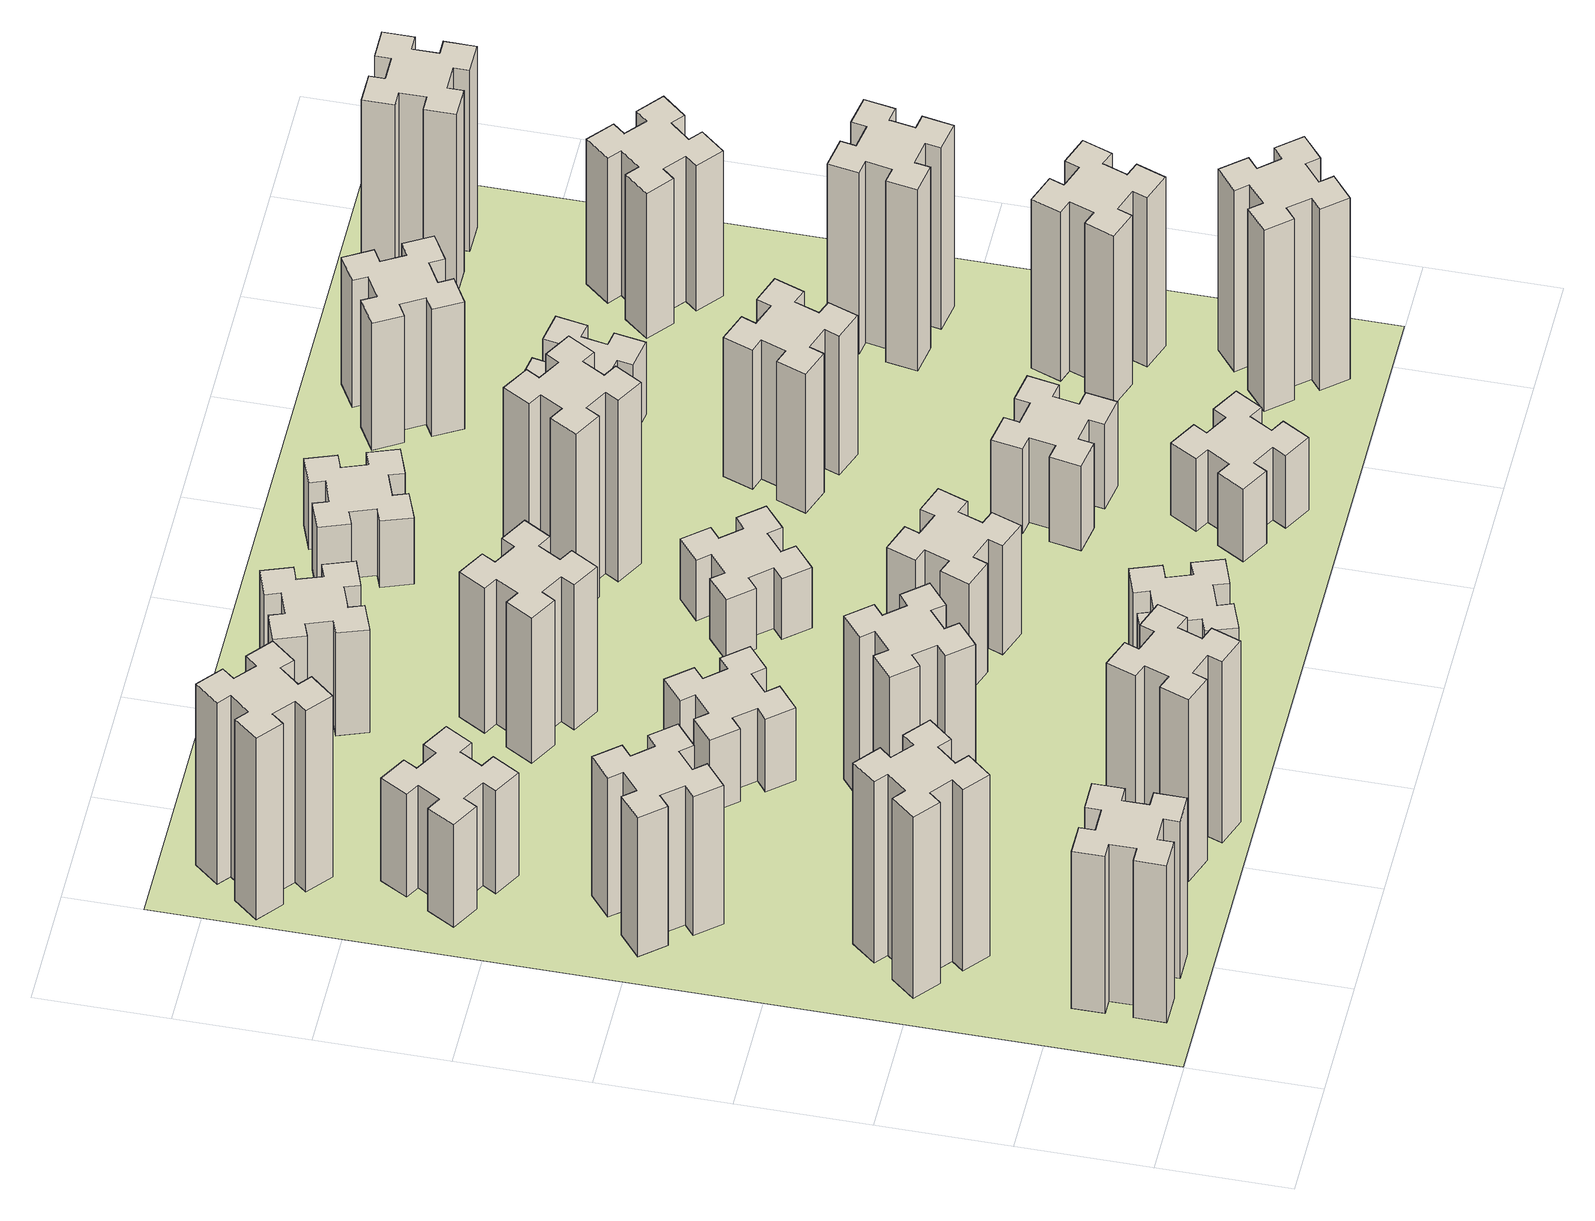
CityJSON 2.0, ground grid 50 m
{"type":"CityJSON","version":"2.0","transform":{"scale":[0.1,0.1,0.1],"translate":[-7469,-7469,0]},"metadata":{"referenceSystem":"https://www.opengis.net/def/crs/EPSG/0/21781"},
"CityObjects":{
"building1":{"type":"Building","attributes":{"class":"1000","function":"1000","usage":"1000","yearOfConstruction":2016,"roofType":"1000","measuredHeight":78,"storeysAboveGround":30,"storeysBelowGround":0},"geometry":[{"type":"Solid","lod":"1","boundaries":[[[[0,1,2,3,4,5,6,7,8,9,10,11,12,13,14,15,16,17,18,19]],[[17,16,20,21]],[[16,15,22,20]],[[15,14,23,22]],[[14,13,24,23]],[[13,12,25,24]],[[12,11,26,25]],[[11,10,27,26]],[[10,9,28,27]],[[9,8,29,28]],[[8,7,30,29]],[[7,6,31,30]],[[6,5,32,31]],[[5,4,33,32]],[[4,3,34,33]],[[3,2,35,34]],[[2,1,36,35]],[[1,0,37,36]],[[0,19,38,37]],[[19,18,39,38]],[[18,17,21,39]],[[24,25,26,27,28,29,30,31,32,33,34,35,36,37,38,39,21,20,22,23]]]]}]},
"building2":{"type":"Building","attributes":{"class":"1000","function":"1000","usage":"1000","yearOfConstruction":2016,"roofType":"1000","measuredHeight":90,"storeysAboveGround":30,"storeysBelowGround":0},"geometry":[{"type":"Solid","lod":"1","boundaries":[[[[40,41,42,43,44,45,46,47,48,49,50,51,52,53,54,55,56,57,58,59]],[[57,56,60,61]],[[56,55,62,60]],[[55,54,63,62]],[[54,53,64,63]],[[53,52,65,64]],[[52,51,66,65]],[[51,50,67,66]],[[50,49,68,67]],[[49,48,69,68]],[[48,47,70,69]],[[47,46,71,70]],[[46,45,72,71]],[[45,44,73,72]],[[44,43,74,73]],[[43,42,75,74]],[[42,41,76,75]],[[41,40,77,76]],[[40,59,78,77]],[[59,58,79,78]],[[58,57,61,79]],[[64,65,66,67,68,69,70,71,72,73,74,75,76,77,78,79,61,60,62,63]]]]}]},
"building3":{"type":"Building","attributes":{"class":"1000","function":"1000","usage":"1000","yearOfConstruction":2016,"roofType":"1000","measuredHeight":69,"storeysAboveGround":30,"storeysBelowGround":0},"geometry":[{"type":"Solid","lod":"1","boundaries":[[[[80,81,82,83,84,85,86,87,88,89,90,91,92,93,94,95,96,97,98,99]],[[97,96,100,101]],[[96,95,102,100]],[[95,94,103,102]],[[94,93,104,103]],[[93,92,105,104]],[[92,91,106,105]],[[91,90,107,106]],[[90,89,108,107]],[[89,88,109,108]],[[88,87,110,109]],[[87,86,111,110]],[[86,85,112,111]],[[85,84,113,112]],[[84,83,114,113]],[[83,82,115,114]],[[82,81,116,115]],[[81,80,117,116]],[[80,99,118,117]],[[99,98,119,118]],[[98,97,101,119]],[[104,105,106,107,108,109,110,111,112,113,114,115,116,117,118,119,101,100,102,103]]]]}]},
"building4":{"type":"Building","attributes":{"class":"1000","function":"1000","usage":"1000","yearOfConstruction":2016,"roofType":"1000","measuredHeight":51,"storeysAboveGround":30,"storeysBelowGround":0},"geometry":[{"type":"Solid","lod":"1","boundaries":[[[[120,121,122,123,124,125,126,127,128,129,130,131,132,133,134,135,136,137,138,139]],[[137,136,140,141]],[[136,135,142,140]],[[135,134,143,142]],[[134,133,144,143]],[[133,132,145,144]],[[132,131,146,145]],[[131,130,147,146]],[[130,129,148,147]],[[129,128,149,148]],[[128,127,150,149]],[[127,126,151,150]],[[126,125,152,151]],[[125,124,153,152]],[[124,123,154,153]],[[123,122,155,154]],[[122,121,156,155]],[[121,120,157,156]],[[120,139,158,157]],[[139,138,159,158]],[[138,137,141,159]],[[144,145,146,147,148,149,150,151,152,153,154,155,156,157,158,159,141,140,142,143]]]]}]},
"building5":{"type":"Building","attributes":{"class":"1000","function":"1000","usage":"1000","yearOfConstruction":2016,"roofType":"1000","measuredHeight":90,"storeysAboveGround":30,"storeysBelowGround":0},"geometry":[{"type":"Solid","lod":"1","boundaries":[[[[160,161,162,163,164,165,166,167,168,169,170,171,172,173,174,175,176,177,178,179]],[[177,176,180,181]],[[176,175,182,180]],[[175,174,183,182]],[[174,173,184,183]],[[173,172,185,184]],[[172,171,186,185]],[[171,170,187,186]],[[170,169,188,187]],[[169,168,189,188]],[[168,167,190,189]],[[167,166,191,190]],[[166,165,192,191]],[[165,164,193,192]],[[164,163,194,193]],[[163,162,195,194]],[[162,161,196,195]],[[161,160,197,196]],[[160,179,198,197]],[[179,178,199,198]],[[178,177,181,199]],[[184,185,186,187,188,189,190,191,192,193,194,195,196,197,198,199,181,180,182,183]]]]}]},
"building6":{"type":"Building","attributes":{"class":"1000","function":"1000","usage":"1000","yearOfConstruction":2016,"roofType":"1000","measuredHeight":90,"storeysAboveGround":30,"storeysBelowGround":0},"geometry":[{"type":"Solid","lod":"1","boundaries":[[[[200,201,202,203,204,205,206,207,208,209,210,211,212,213,214,215,216,217,218,219]],[[217,216,220,221]],[[216,215,222,220]],[[215,214,223,222]],[[214,213,224,223]],[[213,212,225,224]],[[212,211,226,225]],[[211,210,227,226]],[[210,209,228,227]],[[209,208,229,228]],[[208,207,230,229]],[[207,206,231,230]],[[206,205,232,231]],[[205,204,233,232]],[[204,203,234,233]],[[203,202,235,234]],[[202,201,236,235]],[[201,200,237,236]],[[200,219,238,237]],[[219,218,239,238]],[[218,217,221,239]],[[224,225,226,227,228,229,230,231,232,233,234,235,236,237,238,239,221,220,222,223]]]]}]},
"building7":{"type":"Building","attributes":{"class":"1000","function":"1000","usage":"1000","yearOfConstruction":2016,"roofType":"1000","measuredHeight":81,"storeysAboveGround":30,"storeysBelowGround":0},"geometry":[{"type":"Solid","lod":"1","boundaries":[[[[240,241,242,243,244,245,246,247,248,249,250,251,252,253,254,255,256,257,258,259]],[[257,256,260,261]],[[256,255,262,260]],[[255,254,263,262]],[[254,253,264,263]],[[253,252,265,264]],[[252,251,266,265]],[[251,250,267,266]],[[250,249,268,267]],[[249,248,269,268]],[[248,247,270,269]],[[247,246,271,270]],[[246,245,272,271]],[[245,244,273,272]],[[244,243,274,273]],[[243,242,275,274]],[[242,241,276,275]],[[241,240,277,276]],[[240,259,278,277]],[[259,258,279,278]],[[258,257,261,279]],[[264,265,266,267,268,269,270,271,272,273,274,275,276,277,278,279,261,260,262,263]]]]}]},
"building8":{"type":"Building","attributes":{"class":"1000","function":"1000","usage":"1000","yearOfConstruction":2016,"roofType":"1000","measuredHeight":36,"storeysAboveGround":30,"storeysBelowGround":0},"geometry":[{"type":"Solid","lod":"1","boundaries":[[[[280,281,282,283,284,285,286,287,288,289,290,291,292,293,294,295,296,297,298,299]],[[297,296,300,301]],[[296,295,302,300]],[[295,294,303,302]],[[294,293,304,303]],[[293,292,305,304]],[[292,291,306,305]],[[291,290,307,306]],[[290,289,308,307]],[[289,288,309,308]],[[288,287,310,309]],[[287,286,311,310]],[[286,285,312,311]],[[285,284,313,312]],[[284,283,314,313]],[[283,282,315,314]],[[282,281,316,315]],[[281,280,317,316]],[[280,299,318,317]],[[299,298,319,318]],[[298,297,301,319]],[[304,305,306,307,308,309,310,311,312,313,314,315,316,317,318,319,301,300,302,303]]]]}]},
"building9":{"type":"Building","attributes":{"class":"1000","function":"1000","usage":"1000","yearOfConstruction":2016,"roofType":"1000","measuredHeight":51,"storeysAboveGround":30,"storeysBelowGround":0},"geometry":[{"type":"Solid","lod":"1","boundaries":[[[[320,321,322,323,324,325,326,327,328,329,330,331,332,333,334,335,336,337,338,339]],[[337,336,340,341]],[[336,335,342,340]],[[335,334,343,342]],[[334,333,344,343]],[[333,332,345,344]],[[332,331,346,345]],[[331,330,347,346]],[[330,329,348,347]],[[329,328,349,348]],[[328,327,350,349]],[[327,326,351,350]],[[326,325,352,351]],[[325,324,353,352]],[[324,323,354,353]],[[323,322,355,354]],[[322,321,356,355]],[[321,320,357,356]],[[320,339,358,357]],[[339,338,359,358]],[[338,337,341,359]],[[344,345,346,347,348,349,350,351,352,353,354,355,356,357,358,359,341,340,342,343]]]]}]},
"building10":{"type":"Building","attributes":{"class":"1000","function":"1000","usage":"1000","yearOfConstruction":2016,"roofType":"1000","measuredHeight":72,"storeysAboveGround":30,"storeysBelowGround":0},"geometry":[{"type":"Solid","lod":"1","boundaries":[[[[360,361,362,363,364,365,366,367,368,369,370,371,372,373,374,375,376,377,378,379]],[[377,376,380,381]],[[376,375,382,380]],[[375,374,383,382]],[[374,373,384,383]],[[373,372,385,384]],[[372,371,386,385]],[[371,370,387,386]],[[370,369,388,387]],[[369,368,389,388]],[[368,367,390,389]],[[367,366,391,390]],[[366,365,392,391]],[[365,364,393,392]],[[364,363,394,393]],[[363,362,395,394]],[[362,361,396,395]],[[361,360,397,396]],[[360,379,398,397]],[[379,378,399,398]],[[378,377,381,399]],[[384,385,386,387,388,389,390,391,392,393,394,395,396,397,398,399,381,380,382,383]]]]}]},
"building11":{"type":"Building","attributes":{"class":"1000","function":"1000","usage":"1000","yearOfConstruction":2016,"roofType":"1000","measuredHeight":51,"storeysAboveGround":30,"storeysBelowGround":0},"geometry":[{"type":"Solid","lod":"1","boundaries":[[[[400,401,402,403,404,405,406,407,408,409,410,411,412,413,414,415,416,417,418,419]],[[417,416,420,421]],[[416,415,422,420]],[[415,414,423,422]],[[414,413,424,423]],[[413,412,425,424]],[[412,411,426,425]],[[411,410,427,426]],[[410,409,428,427]],[[409,408,429,428]],[[408,407,430,429]],[[407,406,431,430]],[[406,405,432,431]],[[405,404,433,432]],[[404,403,434,433]],[[403,402,435,434]],[[402,401,436,435]],[[401,400,437,436]],[[400,419,438,437]],[[419,418,439,438]],[[418,417,421,439]],[[424,425,426,427,428,429,430,431,432,433,434,435,436,437,438,439,421,420,422,423]]]]}]},
"building12":{"type":"Building","attributes":{"class":"1000","function":"1000","usage":"1000","yearOfConstruction":2016,"roofType":"1000","measuredHeight":54,"storeysAboveGround":30,"storeysBelowGround":0},"geometry":[{"type":"Solid","lod":"1","boundaries":[[[[440,441,442,443,444,445,446,447,448,449,450,451,452,453,454,455,456,457,458,459]],[[457,456,460,461]],[[456,455,462,460]],[[455,454,463,462]],[[454,453,464,463]],[[453,452,465,464]],[[452,451,466,465]],[[451,450,467,466]],[[450,449,468,467]],[[449,448,469,468]],[[448,447,470,469]],[[447,446,471,470]],[[446,445,472,471]],[[445,444,473,472]],[[444,443,474,473]],[[443,442,475,474]],[[442,441,476,475]],[[441,440,477,476]],[[440,459,478,477]],[[459,458,479,478]],[[458,457,461,479]],[[464,465,466,467,468,469,470,471,472,473,474,475,476,477,478,479,461,460,462,463]]]]}]},
"building13":{"type":"Building","attributes":{"class":"1000","function":"1000","usage":"1000","yearOfConstruction":2016,"roofType":"1000","measuredHeight":30,"storeysAboveGround":30,"storeysBelowGround":0},"geometry":[{"type":"Solid","lod":"1","boundaries":[[[[480,481,482,483,484,485,486,487,488,489,490,491,492,493,494,495,496,497,498,499]],[[497,496,500,501]],[[496,495,502,500]],[[495,494,503,502]],[[494,493,504,503]],[[493,492,505,504]],[[492,491,506,505]],[[491,490,507,506]],[[490,489,508,507]],[[489,488,509,508]],[[488,487,510,509]],[[487,486,511,510]],[[486,485,512,511]],[[485,484,513,512]],[[484,483,514,513]],[[483,482,515,514]],[[482,481,516,515]],[[481,480,517,516]],[[480,499,518,517]],[[499,498,519,518]],[[498,497,501,519]],[[504,505,506,507,508,509,510,511,512,513,514,515,516,517,518,519,501,500,502,503]]]]}]},
"building14":{"type":"Building","attributes":{"class":"1000","function":"1000","usage":"1000","yearOfConstruction":2016,"roofType":"1000","measuredHeight":90,"storeysAboveGround":30,"storeysBelowGround":0},"geometry":[{"type":"Solid","lod":"1","boundaries":[[[[520,521,522,523,524,525,526,527,528,529,530,531,532,533,534,535,536,537,538,539]],[[537,536,540,541]],[[536,535,542,540]],[[535,534,543,542]],[[534,533,544,543]],[[533,532,545,544]],[[532,531,546,545]],[[531,530,547,546]],[[530,529,548,547]],[[529,528,549,548]],[[528,527,550,549]],[[527,526,551,550]],[[526,525,552,551]],[[525,524,553,552]],[[524,523,554,553]],[[523,522,555,554]],[[522,521,556,555]],[[521,520,557,556]],[[520,539,558,557]],[[539,538,559,558]],[[538,537,541,559]],[[544,545,546,547,548,549,550,551,552,553,554,555,556,557,558,559,541,540,542,543]]]]}]},
"building15":{"type":"Building","attributes":{"class":"1000","function":"1000","usage":"1000","yearOfConstruction":2016,"roofType":"1000","measuredHeight":36,"storeysAboveGround":30,"storeysBelowGround":0},"geometry":[{"type":"Solid","lod":"1","boundaries":[[[[560,561,562,563,564,565,566,567,568,569,570,571,572,573,574,575,576,577,578,579]],[[577,576,580,581]],[[576,575,582,580]],[[575,574,583,582]],[[574,573,584,583]],[[573,572,585,584]],[[572,571,586,585]],[[571,570,587,586]],[[570,569,588,587]],[[569,568,589,588]],[[568,567,590,589]],[[567,566,591,590]],[[566,565,592,591]],[[565,564,593,592]],[[564,563,594,593]],[[563,562,595,594]],[[562,561,596,595]],[[561,560,597,596]],[[560,579,598,597]],[[579,578,599,598]],[[578,577,581,599]],[[584,585,586,587,588,589,590,591,592,593,594,595,596,597,598,599,581,580,582,583]]]]}]},
"building16":{"type":"Building","attributes":{"class":"1000","function":"1000","usage":"1000","yearOfConstruction":2016,"roofType":"1000","measuredHeight":33,"storeysAboveGround":30,"storeysBelowGround":0},"geometry":[{"type":"Solid","lod":"1","boundaries":[[[[600,601,602,603,604,605,606,607,608,609,610,611,612,613,614,615,616,617,618,619]],[[617,616,620,621]],[[616,615,622,620]],[[615,614,623,622]],[[614,613,624,623]],[[613,612,625,624]],[[612,611,626,625]],[[611,610,627,626]],[[610,609,628,627]],[[609,608,629,628]],[[608,607,630,629]],[[607,606,631,630]],[[606,605,632,631]],[[605,604,633,632]],[[604,603,634,633]],[[603,602,635,634]],[[602,601,636,635]],[[601,600,637,636]],[[600,619,638,637]],[[619,618,639,638]],[[618,617,621,639]],[[624,625,626,627,628,629,630,631,632,633,634,635,636,637,638,639,621,620,622,623]]]]}]},
"building17":{"type":"Building","attributes":{"class":"1000","function":"1000","usage":"1000","yearOfConstruction":2016,"roofType":"1000","measuredHeight":42,"storeysAboveGround":30,"storeysBelowGround":0},"geometry":[{"type":"Solid","lod":"1","boundaries":[[[[640,641,642,643,644,645,646,647,648,649,650,651,652,653,654,655,656,657,658,659]],[[657,656,660,661]],[[656,655,662,660]],[[655,654,663,662]],[[654,653,664,663]],[[653,652,665,664]],[[652,651,666,665]],[[651,650,667,666]],[[650,649,668,667]],[[649,648,669,668]],[[648,647,670,669]],[[647,646,671,670]],[[646,645,672,671]],[[645,644,673,672]],[[644,643,674,673]],[[643,642,675,674]],[[642,641,676,675]],[[641,640,677,676]],[[640,659,678,677]],[[659,658,679,678]],[[658,657,661,679]],[[664,665,666,667,668,669,670,671,672,673,674,675,676,677,678,679,661,660,662,663]]]]}]},
"building18":{"type":"Building","attributes":{"class":"1000","function":"1000","usage":"1000","yearOfConstruction":2016,"roofType":"1000","measuredHeight":69,"storeysAboveGround":30,"storeysBelowGround":0},"geometry":[{"type":"Solid","lod":"1","boundaries":[[[[680,681,682,683,684,685,686,687,688,689,690,691,692,693,694,695,696,697,698,699]],[[697,696,700,701]],[[696,695,702,700]],[[695,694,703,702]],[[694,693,704,703]],[[693,692,705,704]],[[692,691,706,705]],[[691,690,707,706]],[[690,689,708,707]],[[689,688,709,708]],[[688,687,710,709]],[[687,686,711,710]],[[686,685,712,711]],[[685,684,713,712]],[[684,683,714,713]],[[683,682,715,714]],[[682,681,716,715]],[[681,680,717,716]],[[680,699,718,717]],[[699,698,719,718]],[[698,697,701,719]],[[704,705,706,707,708,709,710,711,712,713,714,715,716,717,718,719,701,700,702,703]]]]}]},
"building19":{"type":"Building","attributes":{"class":"1000","function":"1000","usage":"1000","yearOfConstruction":2016,"roofType":"1000","measuredHeight":36,"storeysAboveGround":30,"storeysBelowGround":0},"geometry":[{"type":"Solid","lod":"1","boundaries":[[[[720,721,722,723,724,725,726,727,728,729,730,731,732,733,734,735,736,737,738,739]],[[737,736,740,741]],[[736,735,742,740]],[[735,734,743,742]],[[734,733,744,743]],[[733,732,745,744]],[[732,731,746,745]],[[731,730,747,746]],[[730,729,748,747]],[[729,728,749,748]],[[728,727,750,749]],[[727,726,751,750]],[[726,725,752,751]],[[725,724,753,752]],[[724,723,754,753]],[[723,722,755,754]],[[722,721,756,755]],[[721,720,757,756]],[[720,739,758,757]],[[739,738,759,758]],[[738,737,741,759]],[[744,745,746,747,748,749,750,751,752,753,754,755,756,757,758,759,741,740,742,743]]]]}]},
"building20":{"type":"Building","attributes":{"class":"1000","function":"1000","usage":"1000","yearOfConstruction":2016,"roofType":"1000","measuredHeight":90,"storeysAboveGround":30,"storeysBelowGround":0},"geometry":[{"type":"Solid","lod":"1","boundaries":[[[[760,761,762,763,764,765,766,767,768,769,770,771,772,773,774,775,776,777,778,779]],[[777,776,780,781]],[[776,775,782,780]],[[775,774,783,782]],[[774,773,784,783]],[[773,772,785,784]],[[772,771,786,785]],[[771,770,787,786]],[[770,769,788,787]],[[769,768,789,788]],[[768,767,790,789]],[[767,766,791,790]],[[766,765,792,791]],[[765,764,793,792]],[[764,763,794,793]],[[763,762,795,794]],[[762,761,796,795]],[[761,760,797,796]],[[760,779,798,797]],[[779,778,799,798]],[[778,777,781,799]],[[784,785,786,787,788,789,790,791,792,793,794,795,796,797,798,799,781,780,782,783]]]]}]},
"building21":{"type":"Building","attributes":{"class":"1000","function":"1000","usage":"1000","yearOfConstruction":2016,"roofType":"1000","measuredHeight":63,"storeysAboveGround":30,"storeysBelowGround":0},"geometry":[{"type":"Solid","lod":"1","boundaries":[[[[800,801,802,803,804,805,806,807,808,809,810,811,812,813,814,815,816,817,818,819]],[[817,816,820,821]],[[816,815,822,820]],[[815,814,823,822]],[[814,813,824,823]],[[813,812,825,824]],[[812,811,826,825]],[[811,810,827,826]],[[810,809,828,827]],[[809,808,829,828]],[[808,807,830,829]],[[807,806,831,830]],[[806,805,832,831]],[[805,804,833,832]],[[804,803,834,833]],[[803,802,835,834]],[[802,801,836,835]],[[801,800,837,836]],[[800,819,838,837]],[[819,818,839,838]],[[818,817,821,839]],[[824,825,826,827,828,829,830,831,832,833,834,835,836,837,838,839,821,820,822,823]]]]}]},
"building22":{"type":"Building","attributes":{"class":"1000","function":"1000","usage":"1000","yearOfConstruction":2016,"roofType":"1000","measuredHeight":84,"storeysAboveGround":30,"storeysBelowGround":0},"geometry":[{"type":"Solid","lod":"1","boundaries":[[[[840,841,842,843,844,845,846,847,848,849,850,851,852,853,854,855,856,857,858,859]],[[857,856,860,861]],[[856,855,862,860]],[[855,854,863,862]],[[854,853,864,863]],[[853,852,865,864]],[[852,851,866,865]],[[851,850,867,866]],[[850,849,868,867]],[[849,848,869,868]],[[848,847,870,869]],[[847,846,871,870]],[[846,845,872,871]],[[845,844,873,872]],[[844,843,874,873]],[[843,842,875,874]],[[842,841,876,875]],[[841,840,877,876]],[[840,859,878,877]],[[859,858,879,878]],[[858,857,861,879]],[[864,865,866,867,868,869,870,871,872,873,874,875,876,877,878,879,861,860,862,863]]]]}]},
"building23":{"type":"Building","attributes":{"class":"1000","function":"1000","usage":"1000","yearOfConstruction":2016,"roofType":"1000","measuredHeight":90,"storeysAboveGround":30,"storeysBelowGround":0},"geometry":[{"type":"Solid","lod":"1","boundaries":[[[[880,881,882,883,884,885,886,887,888,889,890,891,892,893,894,895,896,897,898,899]],[[897,896,900,901]],[[896,895,902,900]],[[895,894,903,902]],[[894,893,904,903]],[[893,892,905,904]],[[892,891,906,905]],[[891,890,907,906]],[[890,889,908,907]],[[889,888,909,908]],[[888,887,910,909]],[[887,886,911,910]],[[886,885,912,911]],[[885,884,913,912]],[[884,883,914,913]],[[883,882,915,914]],[[882,881,916,915]],[[881,880,917,916]],[[880,899,918,917]],[[899,898,919,918]],[[898,897,901,919]],[[904,905,906,907,908,909,910,911,912,913,914,915,916,917,918,919,901,900,902,903]]]]}]},
"building24":{"type":"Building","attributes":{"class":"1000","function":"1000","usage":"1000","yearOfConstruction":2016,"roofType":"1000","measuredHeight":72,"storeysAboveGround":30,"storeysBelowGround":0},"geometry":[{"type":"Solid","lod":"1","boundaries":[[[[920,921,922,923,924,925,926,927,928,929,930,931,932,933,934,935,936,937,938,939]],[[937,936,940,941]],[[936,935,942,940]],[[935,934,943,942]],[[934,933,944,943]],[[933,932,945,944]],[[932,931,946,945]],[[931,930,947,946]],[[930,929,948,947]],[[929,928,949,948]],[[928,927,950,949]],[[927,926,951,950]],[[926,925,952,951]],[[925,924,953,952]],[[924,923,954,953]],[[923,922,955,954]],[[922,921,956,955]],[[921,920,957,956]],[[920,939,958,957]],[[939,938,959,958]],[[938,937,941,959]],[[944,945,946,947,948,949,950,951,952,953,954,955,956,957,958,959,941,940,942,943]]]]}]},
"building25":{"type":"Building","attributes":{"class":"1000","function":"1000","usage":"1000","yearOfConstruction":2016,"roofType":"1000","measuredHeight":90,"storeysAboveGround":30,"storeysBelowGround":0},"geometry":[{"type":"Solid","lod":"1","boundaries":[[[[960,961,962,963,964,965,966,967,968,969,970,971,972,973,974,975,976,977,978,979]],[[977,976,980,981]],[[976,975,982,980]],[[975,974,983,982]],[[974,973,984,983]],[[973,972,985,984]],[[972,971,986,985]],[[971,970,987,986]],[[970,969,988,987]],[[969,968,989,988]],[[968,967,990,989]],[[967,966,991,990]],[[966,965,992,991]],[[965,964,993,992]],[[964,963,994,993]],[[963,962,995,994]],[[962,961,996,995]],[[961,960,997,996]],[[960,979,998,997]],[[979,978,999,998]],[[978,977,981,999]],[[984,985,986,987,988,989,990,991,992,993,994,995,996,997,998,999,981,980,982,983]]]]}]},
"landuse1":{"type":"LandUse","attributes":{"name":"plot1","function":"1010"},"geometry":[{"type":"MultiSurface","lod":"1","boundaries":[[[1000,1001,1002,1003]]]}]}
},
"vertices":[
[265,325,0],[265,225,0],[205,225,0],[205,105,0],[325,105,0],[325,165,0],[425,165,0],[425,105,0],[545,105,0],[545,225,0],[485,225,0],[485,325,0],[545,325,0],[545,445,0],[425,445,0],[425,385,0],[325,385,0],[325,445,0],[205,445,0],[205,325,0],[325,385,780],[325,445,780],[425,385,780],[425,445,780],[545,445,780],[545,325,780],[485,325,780],[485,225,780],[545,225,780],[545,105,780],[425,105,780],[425,165,780],[325,165,780],[325,105,780],[205,105,780],[205,225,780],[265,225,780],[265,325,780],[205,325,780],[205,445,780],
[484,1067,0],[408,1132,0],[446,1178,0],[354,1255,0],[277,1163,0],[323,1124,0],[259,1048,0],[213,1086,0],[136,994,0],[228,917,0],[266,963,0],[343,899,0],[304,853,0],[396,776,0],[473,868,0],[427,906,0],[492,983,0],[538,944,0],[615,1036,0],[523,1113,0],[492,983,900],[538,944,900],[427,906,900],[473,868,900],[396,776,900],[304,853,900],[343,899,900],[266,963,900],[228,917,900],[136,994,900],[213,1086,900],[259,1048,900],[323,1124,900],[277,1163,900],[354,1255,900],[446,1178,900],[408,1132,900],[484,1067,900],[523,1113,900],[615,1036,900],
[492,1988,0],[427,2064,0],[473,2103,0],[396,2195,0],[304,2118,0],[343,2072,0],[266,2007,0],[228,2053,0],[136,1976,0],[213,1884,0],[259,1923,0],[323,1846,0],[277,1808,0],[354,1716,0],[446,1793,0],[408,1839,0],[484,1903,0],[523,1857,0],[615,1934,0],[538,2026,0],[484,1903,690],[523,1857,690],[408,1839,690],[446,1793,690],[354,1716,690],[277,1808,690],[323,1846,690],[259,1923,690],[213,1884,690],[136,1976,690],[228,2053,690],[266,2007,690],[343,2072,690],[304,2118,690],[396,2195,690],[473,2103,690],[427,2064,690],[492,1988,690],[538,2026,690],[615,1934,690],
[446,2597,0],[496,2684,0],[548,2654,0],[608,2758,0],[504,2818,0],[474,2766,0],[387,2816,0],[417,2868,0],[313,2928,0],[253,2824,0],[305,2794,0],[255,2707,0],[203,2737,0],[143,2633,0],[247,2573,0],[277,2625,0],[364,2575,0],[334,2523,0],[438,2463,0],[498,2567,0],[364,2575,510],[334,2523,510],[277,2625,510],[247,2573,510],[143,2633,510],[203,2737,510],[255,2707,510],[305,2794,510],[253,2824,510],[313,2928,510],[417,2868,510],[387,2816,510],[474,2766,510],[504,2818,510],[608,2758,510],[548,2654,510],[496,2684,510],[446,2597,510],[498,2567,510],[438,2463,510],
[1029,360,0],[995,266,0],[939,287,0],[897,174,0],[1010,133,0],[1031,189,0],[1125,155,0],[1104,99,0],[1217,57,0],[1258,170,0],[1202,191,0],[1236,285,0],[1292,264,0],[1333,377,0],[1220,418,0],[1200,362,0],[1106,396,0],[1127,452,0],[1014,493,0],[973,380,0],[1106,396,900],[1127,452,900],[1200,362,900],[1220,418,900],[1333,377,900],[1292,264,900],[1236,285,900],[1202,191,900],[1258,170,900],[1217,57,900],[1104,99,900],[1125,155,900],[1031,189,900],[1010,133,900],[897,174,900],[939,287,900],[995,266,900],[1029,360,900],[973,380,900],[1014,493,900],
[384,3387,0],[308,3452,0],[346,3498,0],[254,3575,0],[177,3483,0],[223,3444,0],[159,3368,0],[113,3406,0],[36,3314,0],[128,3237,0],[166,3283,0],[243,3219,0],[204,3173,0],[296,3096,0],[373,3188,0],[327,3226,0],[392,3303,0],[438,3264,0],[515,3356,0],[423,3433,0],[392,3303,900],[438,3264,900],[327,3226,900],[373,3188,900],[296,3096,900],[204,3173,900],[243,3219,900],[166,3283,900],[128,3237,900],[36,3314,900],[113,3406,900],[159,3368,900],[223,3444,900],[177,3483,900],[254,3575,900],[346,3498,900],[308,3452,900],[384,3387,900],[423,3433,900],[515,3356,900],
[1083,1332,0],[1006,1267,0],[968,1313,0],[876,1236,0],[953,1144,0],[999,1183,0],[1063,1106,0],[1017,1068,0],[1094,976,0],[1186,1053,0],[1148,1099,0],[1224,1163,0],[1263,1117,0],[1355,1194,0],[1278,1286,0],[1232,1248,0],[1167,1324,0],[1213,1363,0],[1136,1455,0],[1044,1378,0],[1167,1324,810],[1213,1363,810],[1232,1248,810],[1278,1286,810],[1355,1194,810],[1263,1117,810],[1224,1163,810],[1148,1099,810],[1186,1053,810],[1094,976,810],[1017,1068,810],[1063,1106,810],[999,1183,810],[953,1144,810],[876,1236,810],[968,1313,810],[1006,1267,810],[1083,1332,810],[1044,1378,810],[1136,1455,810],
[1083,1972,0],[1006,1907,0],[968,1953,0],[876,1876,0],[953,1784,0],[999,1823,0],[1063,1746,0],[1017,1708,0],[1094,1616,0],[1186,1693,0],[1148,1739,0],[1224,1803,0],[1263,1757,0],[1355,1834,0],[1278,1926,0],[1232,1888,0],[1167,1964,0],[1213,2003,0],[1136,2095,0],[1044,2018,0],[1167,1964,360],[1213,2003,360],[1232,1888,360],[1278,1926,360],[1355,1834,360],[1263,1757,360],[1224,1803,360],[1148,1739,360],[1186,1693,360],[1094,1616,360],[1017,1708,360],[1063,1746,360],[999,1823,360],[953,1784,360],[876,1876,360],[968,1953,360],[1006,1907,360],[1083,1972,360],[1044,2018,360],[1136,2095,360],
[1765,496,0],[1671,462,0],[1650,518,0],[1537,477,0],[1579,364,0],[1635,385,0],[1669,291,0],[1613,270,0],[1654,157,0],[1767,199,0],[1746,255,0],[1840,289,0],[1860,233,0],[1973,274,0],[1932,387,0],[1876,366,0],[1842,460,0],[1898,480,0],[1857,593,0],[1744,552,0],[1842,460,510],[1898,480,510],[1876,366,510],[1932,387,510],[1973,274,510],[1860,233,510],[1840,289,510],[1746,255,510],[1767,199,510],[1654,157,510],[1613,270,510],[1669,291,510],[1635,385,510],[1579,364,510],[1537,477,510],[1650,518,510],[1671,462,510],[1765,496,510],[1744,552,510],[1857,593,510],
[1314,2666,0],[1227,2716,0],[1257,2768,0],[1153,2828,0],[1093,2724,0],[1145,2694,0],[1095,2607,0],[1043,2637,0],[983,2533,0],[1087,2473,0],[1117,2525,0],[1204,2475,0],[1174,2423,0],[1278,2363,0],[1338,2467,0],[1286,2497,0],[1336,2584,0],[1388,2554,0],[1448,2658,0],[1344,2718,0],[1336,2584,720],[1388,2554,720],[1286,2497,720],[1338,2467,720],[1278,2363,720],[1174,2423,720],[1204,2475,720],[1117,2525,720],[1087,2473,720],[983,2533,720],[1043,2637,720],[1095,2607,720],[1145,2694,720],[1093,2724,720],[1153,2828,720],[1257,2768,720],[1227,2716,720],[1314,2666,720],[1344,2718,720],[1448,2658,720],
[995,3345,0],[1029,3251,0],[973,3230,0],[1014,3117,0],[1127,3159,0],[1106,3215,0],[1200,3249,0],[1220,3193,0],[1333,3234,0],[1292,3347,0],[1236,3326,0],[1202,3420,0],[1258,3440,0],[1217,3553,0],[1104,3512,0],[1125,3456,0],[1031,3422,0],[1010,3478,0],[897,3437,0],[939,3324,0],[1031,3422,510],[1010,3478,510],[1125,3456,510],[1104,3512,510],[1217,3553,510],[1258,3440,510],[1202,3420,510],[1236,3326,510],[1292,3347,510],[1333,3234,510],[1220,3193,510],[1200,3249,510],[1106,3215,510],[1127,3159,510],[1014,3117,510],[973,3230,510],[1029,3251,510],[995,3345,510],[939,3324,510],[897,3437,510],
[1769,1300,0],[1735,1206,0],[1679,1227,0],[1637,1114,0],[1750,1073,0],[1771,1129,0],[1865,1095,0],[1844,1039,0],[1957,997,0],[1998,1110,0],[1942,1131,0],[1976,1225,0],[2032,1204,0],[2073,1317,0],[1960,1358,0],[1940,1302,0],[1846,1336,0],[1867,1392,0],[1754,1433,0],[1713,1320,0],[1846,1336,540],[1867,1392,540],[1940,1302,540],[1960,1358,540],[2073,1317,540],[2032,1204,540],[1976,1225,540],[1942,1131,540],[1998,1110,540],[1957,997,540],[1844,1039,540],[1865,1095,540],[1771,1129,540],[1750,1073,540],[1637,1114,540],[1679,1227,540],[1735,1206,540],[1769,1300,540],[1713,1320,540],[1754,1433,540],
[1972,1988,0],[1907,2064,0],[1953,2103,0],[1876,2195,0],[1784,2118,0],[1823,2072,0],[1746,2007,0],[1708,2053,0],[1616,1976,0],[1693,1884,0],[1739,1923,0],[1803,1846,0],[1757,1808,0],[1834,1716,0],[1926,1793,0],[1888,1839,0],[1964,1903,0],[2003,1857,0],[2095,1934,0],[2018,2026,0],[1964,1903,300],[2003,1857,300],[1888,1839,300],[1926,1793,300],[1834,1716,300],[1757,1808,300],[1803,1846,300],[1739,1923,300],[1693,1884,300],[1616,1976,300],[1708,2053,300],[1746,2007,300],[1823,2072,300],[1784,2118,300],[1876,2195,300],[1953,2103,300],[1907,2064,300],[1972,1988,300],[2018,2026,300],[2095,1934,300],
[2026,2497,0],[2076,2584,0],[2128,2554,0],[2188,2658,0],[2084,2718,0],[2054,2666,0],[1967,2716,0],[1997,2768,0],[1893,2828,0],[1833,2724,0],[1885,2694,0],[1835,2607,0],[1783,2637,0],[1723,2533,0],[1827,2473,0],[1857,2525,0],[1944,2475,0],[1914,2423,0],[2018,2363,0],[2078,2467,0],[1944,2475,900],[1914,2423,900],[1857,2525,900],[1827,2473,900],[1723,2533,900],[1783,2637,900],[1835,2607,900],[1885,2694,900],[1833,2724,900],[1893,2828,900],[1997,2768,900],[1967,2716,900],[2054,2666,900],[2084,2718,900],[2188,2658,900],[2128,2554,900],[2076,2584,900],[2026,2497,900],[2078,2467,900],[2018,2363,900],
[2625,474,0],[2575,387,0],[2523,417,0],[2463,313,0],[2567,253,0],[2597,305,0],[2684,255,0],[2654,203,0],[2758,143,0],[2818,247,0],[2766,277,0],[2816,364,0],[2868,334,0],[2928,438,0],[2824,498,0],[2794,446,0],[2707,496,0],[2737,548,0],[2633,608,0],[2573,504,0],[2707,496,360],[2737,548,360],[2794,446,360],[2824,498,360],[2928,438,360],[2868,334,360],[2816,364,360],[2766,277,360],[2818,247,360],[2758,143,360],[2654,203,360],[2684,255,360],[2597,305,360],[2567,253,360],[2463,313,360],[2523,417,360],[2575,387,360],[2625,474,360],[2573,504,360],[2633,608,360],
[1865,3456,0],[1771,3422,0],[1750,3478,0],[1637,3437,0],[1679,3324,0],[1735,3345,0],[1769,3251,0],[1713,3230,0],[1754,3117,0],[1867,3159,0],[1846,3215,0],[1940,3249,0],[1960,3193,0],[2073,3234,0],[2032,3347,0],[1976,3326,0],[1942,3420,0],[1998,3440,0],[1957,3553,0],[1844,3512,0],[1942,3420,330],[1998,3440,330],[1976,3326,330],[2032,3347,330],[2073,3234,330],[1960,3193,330],[1940,3249,330],[1846,3215,330],[1867,3159,330],[1754,3117,330],[1713,3230,330],[1769,3251,330],[1735,3345,330],[1679,3324,330],[1637,3437,330],[1750,3478,330],[1771,3422,330],[1865,3456,330],[1844,3512,330],[1957,3553,330],
[2496,1084,0],[2478,985,0],[2419,996,0],[2398,877,0],[2517,857,0],[2527,916,0],[2625,898,0],[2615,839,0],[2733,818,0],[2754,937,0],[2695,947,0],[2712,1045,0],[2771,1035,0],[2792,1153,0],[2674,1174,0],[2664,1115,0],[2565,1132,0],[2576,1191,0],[2457,1212,0],[2437,1094,0],[2565,1132,420],[2576,1191,420],[2664,1115,420],[2674,1174,420],[2792,1153,420],[2771,1035,420],[2712,1045,420],[2695,947,420],[2754,937,420],[2733,818,420],[2615,839,420],[2625,898,420],[2527,916,420],[2517,857,420],[2398,877,420],[2419,996,420],[2478,985,420],[2496,1084,420],[2437,1094,420],[2457,1212,420],
[2682,1871,0],[2716,1965,0],[2772,1944,0],[2813,2057,0],[2700,2098,0],[2680,2042,0],[2586,2076,0],[2607,2132,0],[2494,2173,0],[2453,2060,0],[2509,2040,0],[2475,1946,0],[2419,1967,0],[2377,1854,0],[2490,1813,0],[2511,1869,0],[2605,1835,0],[2584,1779,0],[2697,1737,0],[2738,1850,0],[2605,1835,690],[2584,1779,690],[2511,1869,690],[2490,1813,690],[2377,1854,690],[2419,1967,690],[2475,1946,690],[2509,2040,690],[2453,2060,690],[2494,2173,690],[2607,2132,690],[2586,2076,690],[2680,2042,690],[2700,2098,690],[2813,2057,690],[2772,1944,690],[2716,1965,690],[2682,1871,690],[2738,1850,690],[2697,1737,690],
[2664,2795,0],[2565,2812,0],[2576,2871,0],[2457,2892,0],[2437,2774,0],[2496,2764,0],[2478,2665,0],[2419,2676,0],[2398,2557,0],[2517,2537,0],[2527,2596,0],[2625,2578,0],[2615,2519,0],[2733,2498,0],[2754,2617,0],[2695,2627,0],[2712,2725,0],[2771,2715,0],[2792,2833,0],[2674,2854,0],[2712,2725,360],[2771,2715,360],[2695,2627,360],[2754,2617,360],[2733,2498,360],[2615,2519,360],[2625,2578,360],[2527,2596,360],[2517,2537,360],[2398,2557,360],[2419,2676,360],[2478,2665,360],[2496,2764,360],[2437,2774,360],[2457,2892,360],[2576,2871,360],[2565,2812,360],[2664,2795,360],[2674,2854,360],[2792,2833,360],
[3468,259,0],[3544,323,0],[3583,277,0],[3675,354,0],[3598,446,0],[3552,408,0],[3487,484,0],[3533,523,0],[3456,615,0],[3364,538,0],[3403,492,0],[3326,427,0],[3288,473,0],[3196,396,0],[3273,304,0],[3319,343,0],[3383,266,0],[3337,228,0],[3414,136,0],[3506,213,0],[3383,266,900],[3337,228,900],[3319,343,900],[3273,304,900],[3196,396,900],[3288,473,900],[3326,427,900],[3403,492,900],[3364,538,900],[3456,615,900],[3533,523,900],[3487,484,900],[3552,408,900],[3598,446,900],[3675,354,900],[3583,277,900],[3544,323,900],[3468,259,900],[3506,213,900],[3414,136,900],
[2716,3347,0],[2666,3434,0],[2718,3464,0],[2658,3568,0],[2554,3508,0],[2584,3456,0],[2497,3406,0],[2467,3458,0],[2363,3398,0],[2423,3294,0],[2475,3324,0],[2525,3237,0],[2473,3207,0],[2533,3103,0],[2637,3163,0],[2607,3215,0],[2694,3265,0],[2724,3213,0],[2828,3273,0],[2768,3377,0],[2694,3265,630],[2724,3213,630],[2607,3215,630],[2637,3163,630],[2533,3103,630],[2473,3207,630],[2525,3237,630],[2475,3324,630],[2423,3294,630],[2363,3398,630],[2467,3458,630],[2497,3406,630],[2584,3456,630],[2554,3508,630],[2658,3568,630],[2718,3464,630],[2666,3434,630],[2716,3347,630],[2768,3377,630],[2828,3273,630],
[3251,929,0],[3345,895,0],[3324,839,0],[3437,797,0],[3478,910,0],[3422,931,0],[3456,1025,0],[3512,1004,0],[3553,1117,0],[3440,1158,0],[3420,1102,0],[3326,1136,0],[3347,1192,0],[3234,1233,0],[3193,1120,0],[3249,1100,0],[3215,1006,0],[3159,1027,0],[3117,914,0],[3230,873,0],[3215,1006,840],[3159,1027,840],[3249,1100,840],[3193,1120,840],[3234,1233,840],[3347,1192,840],[3326,1136,840],[3420,1102,840],[3440,1158,840],[3553,1117,840],[3512,1004,840],[3456,1025,840],[3422,931,840],[3478,910,840],[3437,797,840],[3324,839,840],[3345,895,840],[3251,929,840],[3230,873,840],[3117,914,840],
[3267,1656,0],[3365,1638,0],[3355,1579,0],[3473,1558,0],[3494,1677,0],[3435,1687,0],[3452,1785,0],[3511,1775,0],[3532,1893,0],[3414,1914,0],[3404,1855,0],[3305,1872,0],[3316,1931,0],[3197,1952,0],[3177,1834,0],[3236,1824,0],[3218,1725,0],[3159,1736,0],[3138,1617,0],[3257,1597,0],[3218,1725,900],[3159,1736,900],[3236,1824,900],[3177,1834,900],[3197,1952,900],[3316,1931,900],[3305,1872,900],[3404,1855,900],[3414,1914,900],[3532,1893,900],[3511,1775,900],[3452,1785,900],[3435,1687,900],[3494,1677,900],[3473,1558,900],[3355,1579,900],[3365,1638,900],[3267,1656,900],[3257,1597,900],[3138,1617,900],
[3444,2647,0],[3368,2712,0],[3406,2758,0],[3314,2835,0],[3237,2743,0],[3283,2704,0],[3219,2628,0],[3173,2666,0],[3096,2574,0],[3188,2497,0],[3226,2543,0],[3303,2479,0],[3264,2433,0],[3356,2356,0],[3433,2448,0],[3387,2486,0],[3452,2563,0],[3498,2524,0],[3575,2616,0],[3483,2693,0],[3452,2563,720],[3498,2524,720],[3387,2486,720],[3433,2448,720],[3356,2356,720],[3264,2433,720],[3303,2479,720],[3226,2543,720],[3188,2497,720],[3096,2574,720],[3173,2666,720],[3219,2628,720],[3283,2704,720],[3237,2743,720],[3314,2835,720],[3406,2758,720],[3368,2712,720],[3444,2647,720],[3483,2693,720],[3575,2616,720],
[3285,3325,0],[3385,3325,0],[3385,3265,0],[3505,3265,0],[3505,3385,0],[3445,3385,0],[3445,3485,0],[3505,3485,0],[3505,3605,0],[3385,3605,0],[3385,3545,0],[3285,3545,0],[3285,3605,0],[3165,3605,0],[3165,3485,0],[3225,3485,0],[3225,3385,0],[3165,3385,0],[3165,3265,0],[3285,3265,0],[3225,3385,900],[3165,3385,900],[3225,3485,900],[3165,3485,900],[3165,3605,900],[3285,3605,900],[3285,3545,900],[3385,3545,900],[3385,3605,900],[3505,3605,900],[3505,3485,900],[3445,3485,900],[3445,3385,900],[3505,3385,900],[3505,3265,900],[3385,3265,900],[3385,3325,900],[3285,3325,900],[3285,3265,900],[3165,3265,900],
[5,3705,0],[3705,3705,0],[3705,5,0],[5,5,0]
]}
